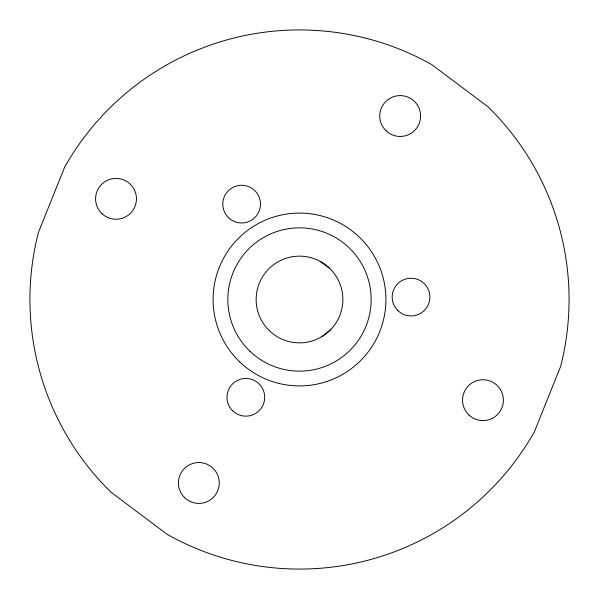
<?xml version="1.0" encoding="UTF-8"?>
<svg xmlns="http://www.w3.org/2000/svg" width="599" height="599" viewBox="0 0 599 599"><rect width="100%" height="100%" fill="white"/><g stroke="black" fill="none" stroke-linecap="round" stroke-linejoin="round"><path stroke-width="0.9" d="M321.992 336.571L330.82 329.487M320.36 261.478L329.487 268.18M64.595 167.263L38.373 232.569A269.565 269.565 0 0 0 110.972 492.176L167.263 534.405A269.565 269.565 0 0 0 534.405 431.737L560.627 366.431A269.565 269.565 0 0 0 488.028 106.824L431.737 64.595A269.565 269.565 0 0 0 64.595 167.263M239.742 361.923A86.413 86.413 0 0 0 383.435 320.046A86.413 86.413 0 0 0 275.323 216.538A86.413 86.413 0 0 0 239.742 361.923M232.801 410.921A18.854 18.854 0 0 0 264.152 401.779A18.854 18.854 0 0 0 240.566 379.197A18.854 18.854 0 0 0 232.801 410.921M228.593 217.744A18.854 18.854 0 0 0 259.944 208.609A18.854 18.854 0 0 0 236.358 186.027A18.854 18.854 0 0 0 228.593 217.744M397.991 310.694A18.854 18.854 0 0 0 429.341 301.552A18.854 18.854 0 0 0 405.755 278.969A18.854 18.854 0 0 0 397.991 310.694M249.955 351.254A71.648 71.648 0 0 0 369.089 316.534A71.648 71.648 0 0 0 279.456 230.712A71.648 71.648 0 0 0 249.955 351.254M269.513 330.82A43.368 43.368 0 0 0 341.625 309.81A43.368 43.368 0 0 0 287.37 257.87A43.368 43.368 0 0 0 269.513 330.82M101.897 213.596A20.433 20.433 0 0 0 135.876 203.69A20.433 20.433 0 0 0 110.313 179.213A20.433 20.433 0 0 0 101.897 213.596M184.702 497.732A20.433 20.433 0 0 0 218.68 487.826A20.433 20.433 0 0 0 193.118 463.356A20.433 20.433 0 0 0 184.702 497.732M386.033 130.784A20.433 20.433 0 0 0 420.011 120.886A20.433 20.433 0 0 0 394.449 96.409A20.433 20.433 0 0 0 386.033 130.784M468.845 414.927A20.433 20.433 0 0 0 502.816 405.021A20.433 20.433 0 0 0 477.253 380.552A20.433 20.433 0 0 0 468.845 414.927"/></g></svg>
